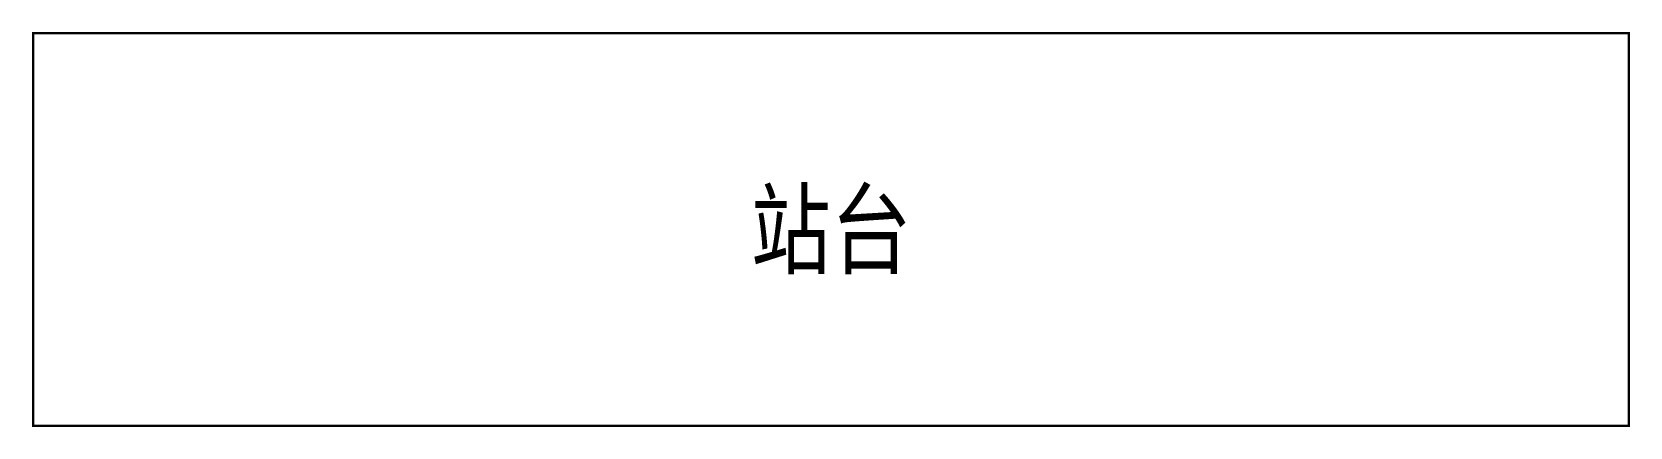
# Model space of a CAD drawing. Header units: inches. Extents: x -32.6 to 32.6, y -8 to 8.
import ezdxf
from ezdxf.enums import TextEntityAlignment as Align

# ---------------------------------------------------------------- set-up
doc = ezdxf.new("R2010")
doc.units = ezdxf.units.IN
doc.header["$MEASUREMENT"] = 0
doc.linetypes.add('DASHED2', pattern=[0.375, 0.25, -0.125])
doc.styles.add('ST', font='', dxfattribs={"width": 0.8})
doc.styles.get('ST').set_extended_font_data('SimSun')

msp = doc.modelspace()

# ---------------------------------------------------------------- linework, layer by layer
at = {"color": 7, "linetype": 'DASHED2', "ltscale": 5, "const_width": 0.1}
msp.add_lwpolyline([(-32.5, 8), (32.5, 8), (32.5, -8), (-32.5, -8)], close=True, dxfattribs=at)

# ---------------------------------------------------------------- texts
at = {"color": 7, "style": 'ST', "width": 0.8}
msp.add_text('站台', height=3, dxfattribs=at).set_placement((0, 0), align=Align.MIDDLE_CENTER)

doc.saveas('drawing.dxf')
